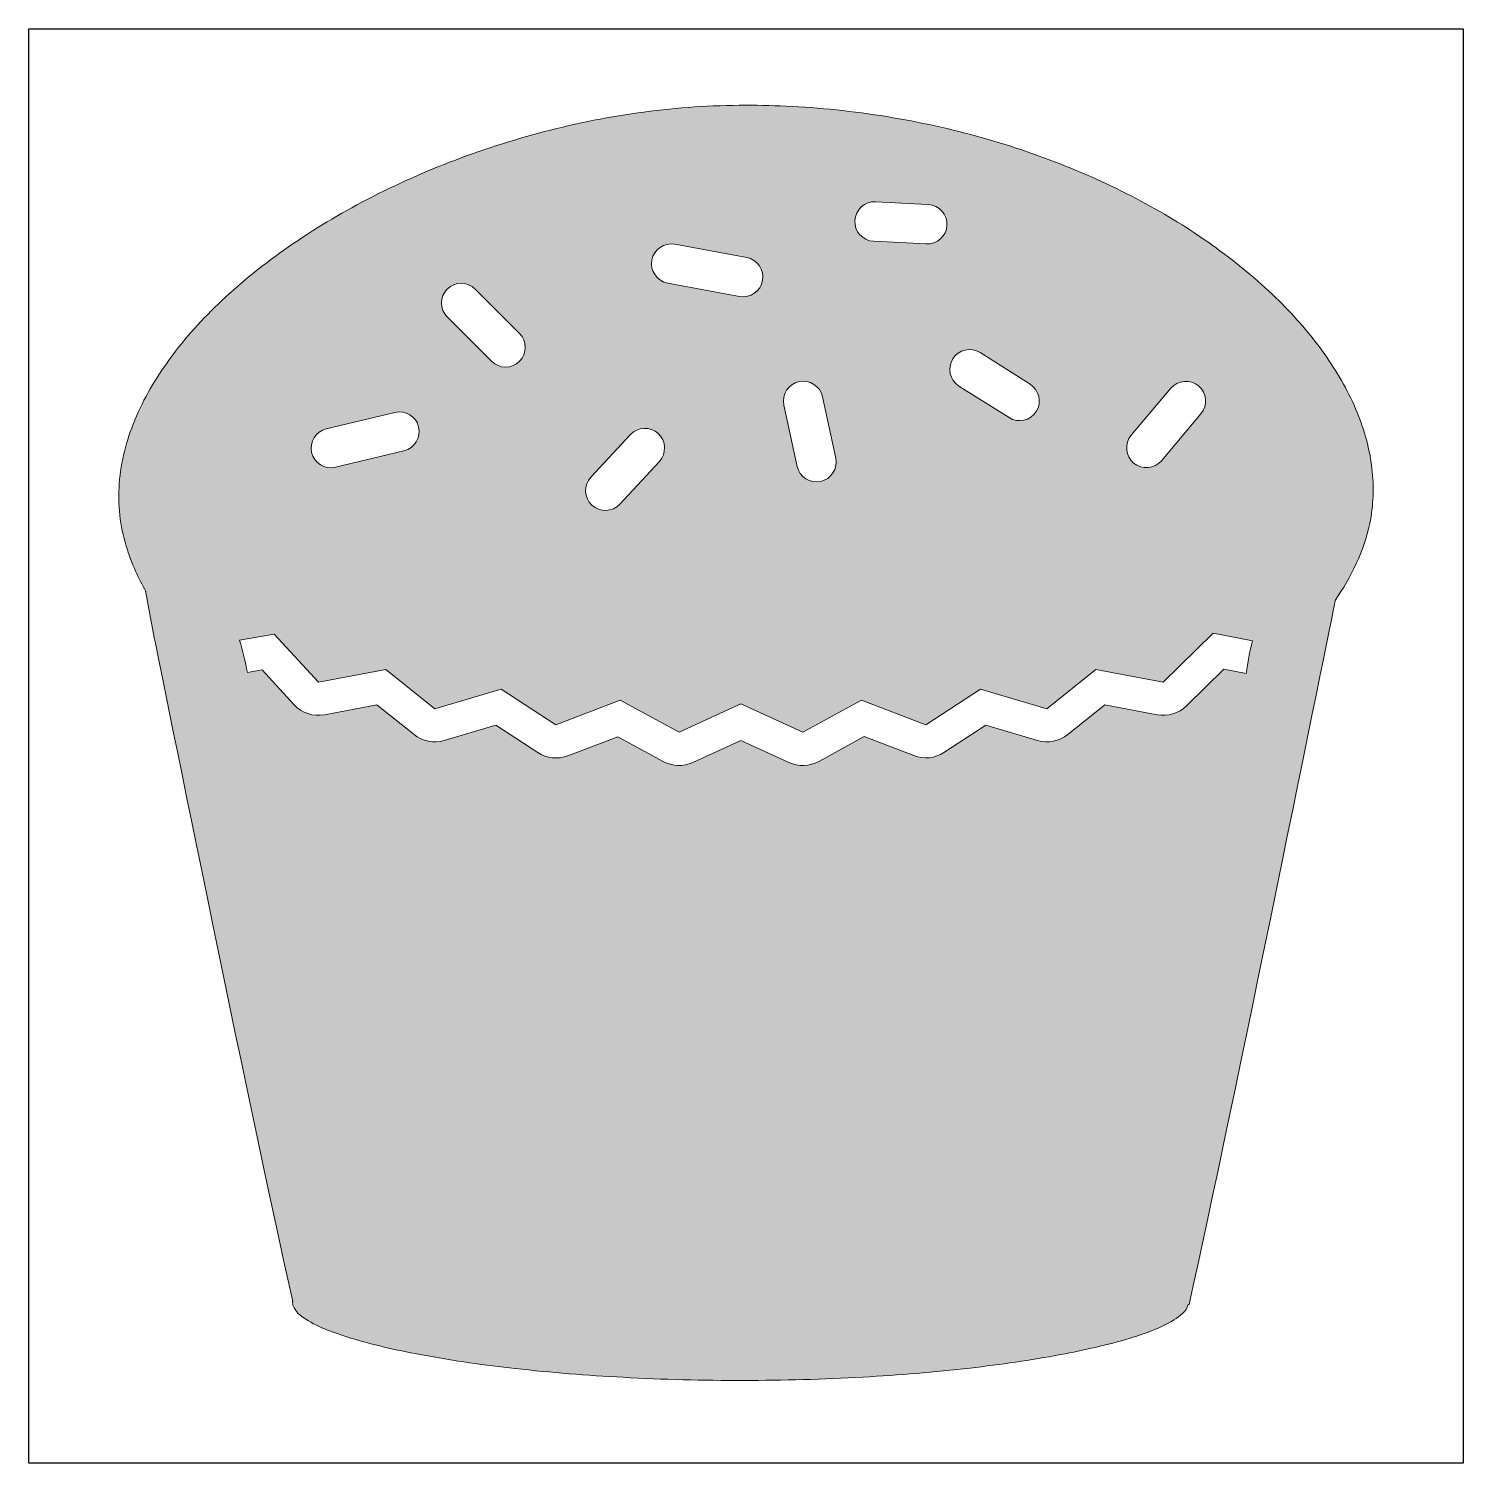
# Model space of a CAD drawing. Header units: inches. Extents: x 0 to 114, y 0 to 114.
import ezdxf

# ---------------------------------------------------------------- set-up
doc = ezdxf.new("R2010")
doc.units = ezdxf.units.IN
doc.header["$MEASUREMENT"] = 0
doc.layers.add('Image Background', color=7, linetype='Continuous')
doc.layers.add('Layer 1', color=7, linetype='Continuous')
picture_1 = doc.add_image_def('image1.png', size_in_pixel=(1350, 1350))

msp = doc.modelspace()

# ---------------------------------------------------------------- hatches: boundary and pattern name
at = {"layer": 'Layer 1', "true_color": 0xd94d7f}
h = msp.add_hatch(color=243, dxfattribs=at)
h.dxf.hatch_style = 2
edge = h.paths.add_edge_path()
edge.add_spline(control_points=[(49.02, 107.66), (46.35, 107.3), (43.7, 106.78), (41.09, 106.1), (38.53, 105.43), (36.01, 104.62), (33.54, 103.66), (31.15, 102.74), (28.81, 101.67), (26.55, 100.47), (24.4, 99.33), (22.32, 98.07), (20.33, 96.66), (18.49, 95.35), (16.72, 93.92), (15.09, 92.36), (13.6, 90.92), (12.21, 89.37), (11.02, 87.68), (9.93, 86.16), (9, 84.52), (8.32, 82.78), (7.69, 81.17), (7.29, 79.48), (7.2, 77.76), (7.11, 76.07), (7.33, 74.38), (7.86, 72.77), (8.23, 71.62), (8.74, 70.52), (9.34, 69.47), (9.34, 69.47), (9.3, 69.5), (9.3, 69.5), (9.3, 69.5), (10.01, 65.79), (10.01, 65.79), (10.05, 65.56), (17.5, 28.62), (21.04, 12.89), (21.04, 12.89), (21.03, 12.86), (21.03, 12.86), (21.01, 12.17), (21.77, 11.67), (22.28, 11.36), (23.39, 10.7), (24.65, 10.28), (25.88, 9.91), (27.72, 9.36), (29.61, 8.95), (31.5, 8.61), (33.91, 8.16), (36.34, 7.82), (38.77, 7.55), (41.63, 7.23), (44.49, 7), (47.36, 6.85), (50.55, 6.68), (53.74, 6.6), (56.93, 6.6), (60.11, 6.61), (63.29, 6.69), (66.47, 6.87), (69.32, 7.03), (72.17, 7.26), (75.01, 7.59), (77.42, 7.87), (79.83, 8.21), (82.22, 8.66), (84.08, 9.01), (85.94, 9.42), (87.75, 9.97), (88.95, 10.34), (90.18, 10.76), (91.25, 11.43), (91.7, 11.71), (92.25, 12.1), (92.37, 12.65), (92.37, 12.65), (92.45, 12.65), (92.45, 12.65), (95.87, 28.01), (103.65, 66.52), (104.1, 68.75), (105.34, 70.61), (106.39, 72.67), (106.85, 74.87), (107.14, 76.32), (107.19, 77.8), (107.02, 79.26), (106.84, 80.8), (106.43, 82.29), (105.84, 83.72), (105.21, 85.27), (104.37, 86.75), (103.42, 88.13), (102.36, 89.65), (101.16, 91.06), (99.86, 92.37), (98.43, 93.81), (96.89, 95.13), (95.27, 96.34), (93.52, 97.66), (91.68, 98.85), (89.77, 99.93), (87.73, 101.08), (85.62, 102.1), (83.46, 103.01), (81.18, 103.96), (78.84, 104.78), (76.46, 105.47), (73.97, 106.2), (71.44, 106.77), (68.88, 107.21), (66.21, 107.66), (63.52, 107.96), (60.82, 108.11), (59.58, 108.17), (58.34, 108.2), (57.11, 108.2), (54.4, 108.2), (51.7, 108.01), (49.02, 107.66)], knot_values=[0, 0, 0, 0, 1, 1, 1, 2, 2, 2, 3, 3, 3, 4, 4, 4, 5, 5, 5, 6, 6, 6, 7, 7, 7, 8, 8, 8, 9, 9, 9, 10, 10, 10, 11, 11, 11, 12, 12, 12, 13, 13, 13, 14, 14, 14, 15, 15, 15, 16, 16, 16, 17, 17, 17, 18, 18, 18, 19, 19, 19, 20, 20, 20, 21, 21, 21, 22, 22, 22, 23, 23, 23, 24, 24, 24, 25, 25, 25, 26, 26, 26, 27, 27, 27, 28, 28, 28, 29, 29, 29, 30, 30, 30, 31, 31, 31, 32, 32, 32, 33, 33, 33, 34, 34, 34, 35, 35, 35, 36, 36, 36, 37, 37, 37, 38, 38, 38, 39, 39, 39, 40, 40, 40, 41, 41, 41, 41], degree=3, periodic=1)
edge = h.paths.add_edge_path()
edge.add_spline(control_points=[(91, 85.65), (91.55, 86.31), (92.56, 86.39), (93.21, 85.84), (93.87, 85.29), (93.95, 84.28), (93.4, 83.62), (93.4, 83.62), (90.25, 79.88), (90.25, 79.88), (89.7, 79.23), (88.69, 79.14), (88.03, 79.69), (87.38, 80.24), (87.29, 81.25), (87.84, 81.91), (87.84, 81.91), (91, 85.65), (91, 85.65)], knot_values=[0, 0, 0, 0, 1, 1, 1, 2, 2, 2, 3, 3, 3, 4, 4, 4, 5, 5, 5, 6, 6, 6, 6], degree=3, periodic=1)
edge = h.paths.add_edge_path()
edge.add_spline(control_points=[(75.8, 88.49), (75.8, 88.49), (79.79, 85.97), (79.79, 85.97), (80.52, 85.51), (80.74, 84.52), (80.28, 83.8), (79.82, 83.07), (78.84, 82.85), (78.11, 83.31), (78.11, 83.31), (74.12, 85.83), (74.12, 85.83), (73.38, 86.29), (73.16, 87.27), (73.63, 88), (74.09, 88.74), (75.06, 88.95), (75.8, 88.49)], knot_values=[0, 0, 0, 0, 1, 1, 1, 2, 2, 2, 3, 3, 3, 4, 4, 4, 5, 5, 5, 6, 6, 6, 6], degree=3, periodic=1)
edge = h.paths.add_edge_path()
edge.add_spline(control_points=[(71.67, 100.3), (72.53, 100.25), (73.21, 99.5), (73.16, 98.65), (73.12, 97.79), (72.37, 97.11), (71.51, 97.15), (71.51, 97.15), (67.31, 97.36), (67.31, 97.36), (66.45, 97.41), (65.77, 98.16), (65.82, 99.01), (65.86, 99.87), (66.61, 100.55), (67.47, 100.51), (67.47, 100.51), (71.67, 100.3), (71.67, 100.3)], knot_values=[0, 0, 0, 0, 1, 1, 1, 2, 2, 2, 3, 3, 3, 4, 4, 4, 5, 5, 5, 6, 6, 6, 6], degree=3, periodic=1)
edge = h.paths.add_edge_path()
edge.add_spline(control_points=[(63.25, 84.97), (63.25, 84.97), (64.3, 80.09), (64.3, 80.09), (64.48, 79.25), (63.93, 78.4), (63.09, 78.22), (62.26, 78.04), (61.41, 78.59), (61.22, 79.43), (61.22, 79.43), (60.17, 84.31), (60.17, 84.31), (59.99, 85.16), (60.53, 85.99), (61.38, 86.18), (62.23, 86.36), (63.07, 85.82), (63.25, 84.97)], knot_values=[0, 0, 0, 0, 1, 1, 1, 2, 2, 2, 3, 3, 3, 4, 4, 4, 5, 5, 5, 6, 6, 6, 6], degree=3, periodic=1)
edge = h.paths.add_edge_path()
edge.add_spline(control_points=[(51.48, 97.12), (51.48, 97.12), (57.21, 96.07), (57.21, 96.07), (58.05, 95.91), (58.63, 95.08), (58.47, 94.24), (58.32, 93.39), (57.48, 92.82), (56.64, 92.97), (56.64, 92.97), (50.91, 94.02), (50.91, 94.02), (50.06, 94.18), (49.49, 95), (49.65, 95.86), (49.81, 96.71), (50.63, 97.28), (51.48, 97.12)], knot_values=[0, 0, 0, 0, 1, 1, 1, 2, 2, 2, 3, 3, 3, 4, 4, 4, 5, 5, 5, 6, 6, 6, 6], degree=3, periodic=1)
edge = h.paths.add_edge_path()
edge.add_spline(control_points=[(47.94, 81.96), (48.52, 82.59), (49.53, 82.63), (50.16, 82.05), (50.79, 81.47), (50.83, 80.45), (50.25, 79.83), (50.25, 79.83), (47.1, 76.42), (47.1, 76.42), (46.51, 75.79), (45.5, 75.75), (44.87, 76.33), (44.24, 76.92), (44.2, 77.93), (44.79, 78.56), (44.79, 78.56), (47.94, 81.96), (47.94, 81.96)], knot_values=[0, 0, 0, 0, 1, 1, 1, 2, 2, 2, 3, 3, 3, 4, 4, 4, 5, 5, 5, 6, 6, 6, 6], degree=3, periodic=1)
edge = h.paths.add_edge_path()
edge.add_spline(control_points=[(35.57, 93.56), (35.57, 93.56), (39.11, 90.02), (39.11, 90.02), (39.71, 89.42), (39.71, 88.41), (39.11, 87.8), (38.5, 87.19), (37.49, 87.19), (36.88, 87.8), (36.88, 87.8), (33.35, 91.33), (33.35, 91.33), (32.73, 91.95), (32.73, 92.94), (33.35, 93.56), (33.96, 94.17), (34.96, 94.17), (35.57, 93.56)], knot_values=[0, 0, 0, 0, 1, 1, 1, 2, 2, 2, 3, 3, 3, 4, 4, 4, 5, 5, 5, 6, 6, 6, 6], degree=3, periodic=1)
edge = h.paths.add_edge_path()
edge.add_spline(control_points=[(29.18, 83.73), (30.01, 83.93), (30.87, 83.4), (31.07, 82.56), (31.27, 81.73), (30.74, 80.87), (29.9, 80.67), (29.9, 80.67), (24.44, 79.36), (24.44, 79.36), (23.6, 79.17), (22.74, 79.7), (22.54, 80.53), (22.34, 81.36), (22.87, 82.23), (23.71, 82.42), (23.71, 82.42), (29.18, 83.73), (29.18, 83.73)], knot_values=[0, 0, 0, 0, 1, 1, 1, 2, 2, 2, 3, 3, 3, 4, 4, 4, 5, 5, 5, 6, 6, 6, 6], degree=3, periodic=1)
edge = h.paths.add_edge_path()
edge.add_spline(control_points=[(23.08, 62.24), (23.08, 62.24), (28.46, 63.25), (28.46, 63.25), (28.46, 63.25), (32.36, 60.12), (32.36, 60.12), (32.36, 60.12), (37.65, 61.68), (37.65, 61.68), (37.65, 61.68), (42.01, 58.84), (42.01, 58.84), (42.01, 58.84), (47.13, 60.8), (47.13, 60.8), (47.13, 60.8), (51.82, 58.24), (51.82, 58.24), (51.82, 58.24), (56.73, 60.51), (56.73, 60.51), (56.73, 60.51), (61.67, 58.24), (61.67, 58.24), (61.67, 58.24), (66.36, 60.8), (66.36, 60.8), (66.36, 60.8), (71.48, 58.84), (71.48, 58.84), (71.48, 58.84), (75.84, 61.68), (75.84, 61.68), (75.84, 61.68), (81.12, 60.12), (81.12, 60.12), (81.12, 60.12), (85.02, 63.25), (85.02, 63.25), (85.02, 63.25), (90.39, 62.24), (90.39, 62.24), (90.39, 62.24), (94.37, 66.14), (94.37, 66.14), (94.37, 66.14), (97.5, 65.52), (97.5, 65.52), (97.27, 64.67), (97.14, 63.79), (97, 62.92), (97, 62.92), (95.22, 63.28), (95.22, 63.28), (95.22, 63.28), (92.25, 60.35), (92.25, 60.35), (91.63, 59.75), (90.75, 59.48), (89.9, 59.64), (89.9, 59.64), (85.73, 60.43), (85.73, 60.43), (85.73, 60.43), (82.78, 58.06), (82.78, 58.06), (82.11, 57.52), (81.2, 57.34), (80.37, 57.58), (80.37, 57.58), (76.25, 58.8), (76.25, 58.8), (76.25, 58.8), (72.92, 56.63), (72.92, 56.63), (72.22, 56.17), (71.32, 56.08), (70.53, 56.38), (70.53, 56.38), (66.56, 57.9), (66.56, 57.9), (66.56, 57.9), (62.94, 55.92), (62.94, 55.92), (62.21, 55.52), (61.32, 55.49), (60.57, 55.84), (60.57, 55.84), (56.74, 57.6), (56.74, 57.6), (56.74, 57.6), (52.92, 55.84), (52.92, 55.84), (52.17, 55.49), (51.28, 55.52), (50.55, 55.92), (50.55, 55.92), (46.94, 57.89), (46.94, 57.89), (46.94, 57.89), (42.95, 56.37), (42.95, 56.37), (42.17, 56.07), (41.27, 56.17), (40.57, 56.63), (40.57, 56.63), (37.23, 58.8), (37.23, 58.8), (37.23, 58.8), (33.11, 57.58), (33.11, 57.58), (32.28, 57.34), (31.37, 57.52), (30.7, 58.06), (30.7, 58.06), (27.75, 60.43), (27.75, 60.43), (27.75, 60.43), (23.56, 59.64), (23.56, 59.64), (22.68, 59.47), (21.74, 59.78), (21.13, 60.45), (21.13, 60.45), (18.59, 63.21), (18.59, 63.21), (18.59, 63.21), (17.44, 63.01), (17.44, 63.01), (17.24, 63.87), (17.07, 64.74), (16.8, 65.58), (16.8, 65.58), (19.56, 66.06), (19.56, 66.06), (19.56, 66.06), (23.08, 62.24), (23.08, 62.24)], knot_values=[0, 0, 0, 0, 1, 1, 1, 2, 2, 2, 3, 3, 3, 4, 4, 4, 5, 5, 5, 6, 6, 6, 7, 7, 7, 8, 8, 8, 9, 9, 9, 10, 10, 10, 11, 11, 11, 12, 12, 12, 13, 13, 13, 14, 14, 14, 15, 15, 15, 16, 16, 16, 17, 17, 17, 18, 18, 18, 19, 19, 19, 20, 20, 20, 21, 21, 21, 22, 22, 22, 23, 23, 23, 24, 24, 24, 25, 25, 25, 26, 26, 26, 27, 27, 27, 28, 28, 28, 29, 29, 29, 30, 30, 30, 31, 31, 31, 32, 32, 32, 33, 33, 33, 34, 34, 34, 35, 35, 35, 36, 36, 36, 37, 37, 37, 38, 38, 38, 39, 39, 39, 40, 40, 40, 41, 41, 41, 42, 42, 42, 43, 43, 43, 44, 44, 44, 45, 45, 45, 46, 46, 46, 46], degree=3, periodic=1)

# ---------------------------------------------------------------- linework, layer by layer
at = {"layer": 'Layer 1', "lineweight": 0}
for points, knots in [([(49.02, 107.66), (46.35, 107.3), (43.7, 106.78), (41.09, 106.1), (38.53, 105.43), (36.01, 104.62), (33.54, 103.66), (31.15, 102.74), (28.81, 101.67), (26.55, 100.47), (24.4, 99.33), (22.32, 98.07), (20.33, 96.66), (18.49, 95.35), (16.72, 93.92), (15.09, 92.36), (13.6, 90.92), (12.21, 89.37), (11.02, 87.68), (9.93, 86.16), (9, 84.52), (8.32, 82.78), (7.69, 81.17), (7.29, 79.48), (7.2, 77.76), (7.11, 76.07), (7.33, 74.38), (7.86, 72.77), (8.23, 71.62), (8.74, 70.52), (9.34, 69.47), (9.34, 69.47), (9.3, 69.5), (9.3, 69.5), (9.3, 69.5), (10.01, 65.79), (10.01, 65.79), (10.05, 65.56), (17.5, 28.62), (21.04, 12.89), (21.04, 12.89), (21.03, 12.86), (21.03, 12.86), (21.01, 12.17), (21.77, 11.67), (22.28, 11.36), (23.39, 10.7), (24.65, 10.28), (25.88, 9.91), (27.72, 9.36), (29.61, 8.95), (31.5, 8.61), (33.91, 8.16), (36.34, 7.82), (38.77, 7.55), (41.63, 7.23), (44.49, 7), (47.36, 6.85), (50.55, 6.68), (53.74, 6.6), (56.93, 6.6), (60.11, 6.61), (63.29, 6.69), (66.47, 6.87), (69.32, 7.03), (72.17, 7.26), (75.01, 7.59), (77.42, 7.87), (79.83, 8.21), (82.22, 8.66), (84.08, 9.01), (85.94, 9.42), (87.75, 9.97), (88.95, 10.34), (90.18, 10.76), (91.25, 11.43), (91.7, 11.71), (92.25, 12.1), (92.37, 12.65), (92.37, 12.65), (92.45, 12.65), (92.45, 12.65), (95.87, 28.01), (103.65, 66.52), (104.1, 68.75), (105.34, 70.61), (106.39, 72.67), (106.85, 74.87), (107.14, 76.32), (107.19, 77.8), (107.02, 79.26), (106.84, 80.8), (106.43, 82.29), (105.84, 83.72), (105.21, 85.27), (104.37, 86.75), (103.42, 88.13), (102.36, 89.65), (101.16, 91.06), (99.86, 92.37), (98.43, 93.81), (96.89, 95.13), (95.27, 96.34), (93.52, 97.66), (91.68, 98.85), (89.77, 99.93), (87.73, 101.08), (85.62, 102.1), (83.46, 103.01), (81.18, 103.96), (78.84, 104.78), (76.46, 105.47), (73.97, 106.2), (71.44, 106.77), (68.88, 107.21), (66.21, 107.66), (63.52, 107.96), (60.82, 108.11), (59.58, 108.17), (58.34, 108.2), (57.11, 108.2), (54.4, 108.2), (51.7, 108.01), (49.02, 107.66)], [0, 0, 0, 0, 1, 1, 1, 2, 2, 2, 3, 3, 3, 4, 4, 4, 5, 5, 5, 6, 6, 6, 7, 7, 7, 8, 8, 8, 9, 9, 9, 10, 10, 10, 11, 11, 11, 12, 12, 12, 13, 13, 13, 14, 14, 14, 15, 15, 15, 16, 16, 16, 17, 17, 17, 18, 18, 18, 19, 19, 19, 20, 20, 20, 21, 21, 21, 22, 22, 22, 23, 23, 23, 24, 24, 24, 25, 25, 25, 26, 26, 26, 27, 27, 27, 28, 28, 28, 29, 29, 29, 30, 30, 30, 31, 31, 31, 32, 32, 32, 33, 33, 33, 34, 34, 34, 35, 35, 35, 36, 36, 36, 37, 37, 37, 38, 38, 38, 39, 39, 39, 40, 40, 40, 41, 41, 41, 41]), ([(71.67, 100.3), (72.53, 100.25), (73.21, 99.5), (73.16, 98.65), (73.12, 97.79), (72.37, 97.11), (71.51, 97.15), (71.51, 97.15), (67.31, 97.36), (67.31, 97.36), (66.45, 97.41), (65.77, 98.16), (65.82, 99.01), (65.86, 99.87), (66.61, 100.55), (67.47, 100.51), (67.47, 100.51), (71.67, 100.3), (71.67, 100.3)], [0, 0, 0, 0, 1, 1, 1, 2, 2, 2, 3, 3, 3, 4, 4, 4, 5, 5, 5, 6, 6, 6, 6]), ([(51.48, 97.12), (51.48, 97.12), (57.21, 96.07), (57.21, 96.07), (58.05, 95.91), (58.63, 95.08), (58.47, 94.24), (58.32, 93.39), (57.48, 92.82), (56.64, 92.97), (56.64, 92.97), (50.91, 94.02), (50.91, 94.02), (50.06, 94.18), (49.49, 95), (49.65, 95.86), (49.81, 96.71), (50.63, 97.28), (51.48, 97.12)], [0, 0, 0, 0, 1, 1, 1, 2, 2, 2, 3, 3, 3, 4, 4, 4, 5, 5, 5, 6, 6, 6, 6]), ([(35.57, 93.56), (35.57, 93.56), (39.11, 90.02), (39.11, 90.02), (39.71, 89.42), (39.71, 88.41), (39.11, 87.8), (38.5, 87.19), (37.49, 87.19), (36.88, 87.8), (36.88, 87.8), (33.35, 91.33), (33.35, 91.33), (32.73, 91.95), (32.73, 92.94), (33.35, 93.56), (33.96, 94.17), (34.96, 94.17), (35.57, 93.56)], [0, 0, 0, 0, 1, 1, 1, 2, 2, 2, 3, 3, 3, 4, 4, 4, 5, 5, 5, 6, 6, 6, 6]), ([(75.8, 88.49), (75.8, 88.49), (79.79, 85.97), (79.79, 85.97), (80.52, 85.51), (80.74, 84.52), (80.28, 83.8), (79.82, 83.07), (78.84, 82.85), (78.11, 83.31), (78.11, 83.31), (74.12, 85.83), (74.12, 85.83), (73.38, 86.29), (73.16, 87.27), (73.63, 88), (74.09, 88.74), (75.06, 88.95), (75.8, 88.49)], [0, 0, 0, 0, 1, 1, 1, 2, 2, 2, 3, 3, 3, 4, 4, 4, 5, 5, 5, 6, 6, 6, 6]), ([(63.25, 84.97), (63.25, 84.97), (64.3, 80.09), (64.3, 80.09), (64.48, 79.25), (63.93, 78.4), (63.09, 78.22), (62.26, 78.04), (61.41, 78.59), (61.22, 79.43), (61.22, 79.43), (60.17, 84.31), (60.17, 84.31), (59.99, 85.16), (60.53, 85.99), (61.38, 86.18), (62.23, 86.36), (63.07, 85.82), (63.25, 84.97)], [0, 0, 0, 0, 1, 1, 1, 2, 2, 2, 3, 3, 3, 4, 4, 4, 5, 5, 5, 6, 6, 6, 6]), ([(91, 85.65), (91.55, 86.31), (92.56, 86.39), (93.21, 85.84), (93.87, 85.29), (93.95, 84.28), (93.4, 83.62), (93.4, 83.62), (90.25, 79.88), (90.25, 79.88), (89.7, 79.23), (88.69, 79.14), (88.03, 79.69), (87.38, 80.24), (87.29, 81.25), (87.84, 81.91), (87.84, 81.91), (91, 85.65), (91, 85.65)], [0, 0, 0, 0, 1, 1, 1, 2, 2, 2, 3, 3, 3, 4, 4, 4, 5, 5, 5, 6, 6, 6, 6]), ([(29.18, 83.73), (30.01, 83.93), (30.87, 83.4), (31.07, 82.56), (31.27, 81.73), (30.74, 80.87), (29.9, 80.67), (29.9, 80.67), (24.44, 79.36), (24.44, 79.36), (23.6, 79.17), (22.74, 79.7), (22.54, 80.53), (22.34, 81.36), (22.87, 82.23), (23.71, 82.42), (23.71, 82.42), (29.18, 83.73), (29.18, 83.73)], [0, 0, 0, 0, 1, 1, 1, 2, 2, 2, 3, 3, 3, 4, 4, 4, 5, 5, 5, 6, 6, 6, 6]), ([(47.94, 81.96), (48.52, 82.59), (49.53, 82.63), (50.16, 82.05), (50.79, 81.47), (50.83, 80.45), (50.25, 79.83), (50.25, 79.83), (47.1, 76.42), (47.1, 76.42), (46.51, 75.79), (45.5, 75.75), (44.87, 76.33), (44.24, 76.92), (44.2, 77.93), (44.79, 78.56), (44.79, 78.56), (47.94, 81.96), (47.94, 81.96)], [0, 0, 0, 0, 1, 1, 1, 2, 2, 2, 3, 3, 3, 4, 4, 4, 5, 5, 5, 6, 6, 6, 6]), ([(23.08, 62.24), (23.08, 62.24), (28.46, 63.25), (28.46, 63.25), (28.46, 63.25), (32.36, 60.12), (32.36, 60.12), (32.36, 60.12), (37.65, 61.68), (37.65, 61.68), (37.65, 61.68), (42.01, 58.84), (42.01, 58.84), (42.01, 58.84), (47.13, 60.8), (47.13, 60.8), (47.13, 60.8), (51.82, 58.24), (51.82, 58.24), (51.82, 58.24), (56.73, 60.51), (56.73, 60.51), (56.73, 60.51), (61.67, 58.24), (61.67, 58.24), (61.67, 58.24), (66.36, 60.8), (66.36, 60.8), (66.36, 60.8), (71.48, 58.84), (71.48, 58.84), (71.48, 58.84), (75.84, 61.68), (75.84, 61.68), (75.84, 61.68), (81.12, 60.12), (81.12, 60.12), (81.12, 60.12), (85.02, 63.25), (85.02, 63.25), (85.02, 63.25), (90.39, 62.24), (90.39, 62.24), (90.39, 62.24), (94.37, 66.14), (94.37, 66.14), (94.37, 66.14), (97.5, 65.52), (97.5, 65.52), (97.27, 64.67), (97.14, 63.79), (97, 62.92), (97, 62.92), (95.22, 63.28), (95.22, 63.28), (95.22, 63.28), (92.25, 60.35), (92.25, 60.35), (91.63, 59.75), (90.75, 59.48), (89.9, 59.64), (89.9, 59.64), (85.73, 60.43), (85.73, 60.43), (85.73, 60.43), (82.78, 58.06), (82.78, 58.06), (82.11, 57.52), (81.2, 57.34), (80.37, 57.58), (80.37, 57.58), (76.25, 58.8), (76.25, 58.8), (76.25, 58.8), (72.92, 56.63), (72.92, 56.63), (72.22, 56.17), (71.32, 56.08), (70.53, 56.38), (70.53, 56.38), (66.56, 57.9), (66.56, 57.9), (66.56, 57.9), (62.94, 55.92), (62.94, 55.92), (62.21, 55.52), (61.32, 55.49), (60.57, 55.84), (60.57, 55.84), (56.74, 57.6), (56.74, 57.6), (56.74, 57.6), (52.92, 55.84), (52.92, 55.84), (52.17, 55.49), (51.28, 55.52), (50.55, 55.92), (50.55, 55.92), (46.94, 57.89), (46.94, 57.89), (46.94, 57.89), (42.95, 56.37), (42.95, 56.37), (42.17, 56.07), (41.27, 56.17), (40.57, 56.63), (40.57, 56.63), (37.23, 58.8), (37.23, 58.8), (37.23, 58.8), (33.11, 57.58), (33.11, 57.58), (32.28, 57.34), (31.37, 57.52), (30.7, 58.06), (30.7, 58.06), (27.75, 60.43), (27.75, 60.43), (27.75, 60.43), (23.56, 59.64), (23.56, 59.64), (22.68, 59.47), (21.74, 59.78), (21.13, 60.45), (21.13, 60.45), (18.59, 63.21), (18.59, 63.21), (18.59, 63.21), (17.44, 63.01), (17.44, 63.01), (17.24, 63.87), (17.07, 64.74), (16.8, 65.58), (16.8, 65.58), (19.56, 66.06), (19.56, 66.06), (19.56, 66.06), (23.08, 62.24), (23.08, 62.24)], [0, 0, 0, 0, 1, 1, 1, 2, 2, 2, 3, 3, 3, 4, 4, 4, 5, 5, 5, 6, 6, 6, 7, 7, 7, 8, 8, 8, 9, 9, 9, 10, 10, 10, 11, 11, 11, 12, 12, 12, 13, 13, 13, 14, 14, 14, 15, 15, 15, 16, 16, 16, 17, 17, 17, 18, 18, 18, 19, 19, 19, 20, 20, 20, 21, 21, 21, 22, 22, 22, 23, 23, 23, 24, 24, 24, 25, 25, 25, 26, 26, 26, 27, 27, 27, 28, 28, 28, 29, 29, 29, 30, 30, 30, 31, 31, 31, 32, 32, 32, 33, 33, 33, 34, 34, 34, 35, 35, 35, 36, 36, 36, 37, 37, 37, 38, 38, 38, 39, 39, 39, 40, 40, 40, 41, 41, 41, 42, 42, 42, 43, 43, 43, 44, 44, 44, 45, 45, 45, 46, 46, 46, 46])]:
    msp.add_open_spline(points, degree=3, knots=knots, dxfattribs=at)

# ---------------------------------------------------------------- pictures from other files: only their frames are drawn
at = {"layer": 'Image Background'}
image = msp.add_image(picture_1, insert=(0, 0), size_in_units=(114.3, 114.3), dxfattribs=at)

doc.saveas('drawing.dxf')
